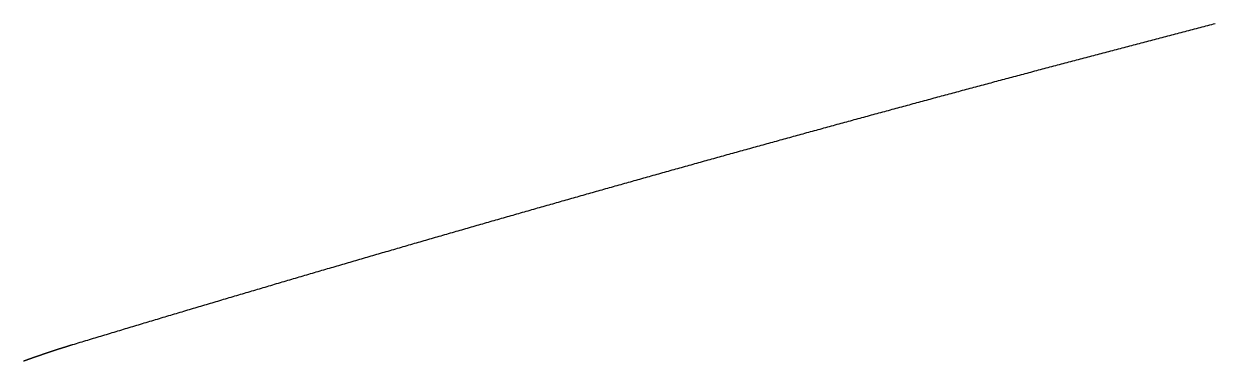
# Model space of a CAD drawing. Extents: x 6805096 to 46905100, y -25788412 to -58651.
# Drawn here: x 10129012 to 12388755, y -2506250 to -1866261 of the extents above; entities that cross this region are included whole.
import ezdxf

# ---------------------------------------------------------------- set-up
doc = ezdxf.new("R2010")
doc.units = 0

msp = doc.modelspace()

# ---------------------------------------------------------------- linework, layer by layer
at = {"layer": 'Layer 1'}
for p, q in [((12358044.582996, -1874704.631537), (12354431.861063, -1875644.041912)), ((12361657.353131, -1873765.463697), (12358044.582996, -1874704.631537)), ((12365270.171455, -1872826.538394), (12361657.353131, -1873765.463697)), ((12368883.037955, -1871887.855627), (12365270.171455, -1872826.538394)), ((12372495.952621, -1870949.415397), (12368883.037955, -1871887.855627)), ((12376108.915439, -1870011.217704), (12372495.952621, -1870949.415397)), ((12379721.926398, -1869073.262548), (12376108.915439, -1870011.217704)), ((12383334.985485, -1868135.54993), (12379721.926398, -1869073.262548)), ((12386948.092689, -1867198.07985), (12383334.985485, -1868135.54993)), ((12390561.247997, -1866260.852307), (12386948.092689, -1867198.07985)), ((12271352.587957, -1897317.419795), (12267741.026484, -1898262.650945)), ((12274964.197922, -1896372.431173), (12271352.587957, -1897317.419795)), ((12278575.856367, -1895427.68508), (12274964.197922, -1896372.431173)), ((12282187.563279, -1894483.181518), (12278575.856367, -1895427.68508)), ((12285799.318647, -1893538.920485), (12282187.563279, -1894483.181518)), ((12289411.122458, -1892594.901982), (12285799.318647, -1893538.920485)), ((12293022.9747, -1891651.126009), (12289411.122458, -1892594.901982)), ((12296634.875362, -1890707.592568), (12293022.9747, -1891651.126009)), ((12300246.82443, -1889764.301657), (12296634.875362, -1890707.592568)), ((12303858.821893, -1888821.253277), (12300246.82443, -1889764.301657)), ((12307470.867739, -1887878.44743), (12303858.821893, -1888821.253277)), ((12311082.961956, -1886935.884114), (12307470.867739, -1887878.44743)), ((12314695.104532, -1885993.56333), (12311082.961956, -1886935.884114)), ((12318307.295453, -1885051.485078), (12314695.104532, -1885993.56333)), ((12321919.53471, -1884109.64936), (12318307.295453, -1885051.485078)), ((12325531.822288, -1883168.056174), (12321919.53471, -1884109.64936)), ((12329144.158176, -1882226.705522), (12325531.822288, -1883168.056174)), ((12332756.542363, -1881285.597403), (12329144.158176, -1882226.705522)), ((12336368.974836, -1880344.731818), (12332756.542363, -1881285.597403)), ((12339981.455582, -1879404.108768), (12336368.974836, -1880344.731818)), ((12343593.98459, -1878463.728251), (12339981.455582, -1879404.108768)), ((12347206.561847, -1877523.59027), (12343593.98459, -1878463.728251)), ((12350819.187342, -1876583.694824), (12347206.561847, -1877523.59027)), ((12354431.861063, -1875644.041912), (12350819.187342, -1876583.694824)), ((12184688.524184, -1920069.904749), (12181078.130147, -1921020.956509)), ((12188298.967004, -1919119.095511), (12184688.524184, -1920069.904749)), ((12191909.458595, -1918168.528795), (12188298.967004, -1919119.095511)), ((12195519.998943, -1917218.204602), (12191909.458595, -1918168.528795)), ((12199130.588037, -1916268.122932), (12195519.998943, -1917218.204602)), ((12202741.225866, -1915318.283786), (12199130.588037, -1916268.122932)), ((12206351.912416, -1914368.687163), (12202741.225866, -1915318.283786)), ((12209962.647676, -1913419.333063), (12206351.912416, -1914368.687163)), ((12213573.431634, -1912470.221488), (12209962.647676, -1913419.333063)), ((12217184.264277, -1911521.352437), (12213573.431634, -1912470.221488)), ((12220795.145594, -1910572.725911), (12217184.264277, -1911521.352437)), ((12224406.075572, -1909624.341909), (12220795.145594, -1910572.725911)), ((12228017.0542, -1908676.200433), (12224406.075572, -1909624.341909)), ((12231628.081464, -1907728.301483), (12228017.0542, -1908676.200433)), ((12235239.157353, -1906780.645058), (12231628.081464, -1907728.301483)), ((12238850.281856, -1905833.23116), (12235239.157353, -1906780.645058)), ((12242461.454959, -1904886.059787), (12238850.281856, -1905833.23116)), ((12246072.67665, -1903939.130942), (12242461.454959, -1904886.059787)), ((12249683.946918, -1902992.444623), (12246072.67665, -1903939.130942)), ((12253295.265751, -1902046.000832), (12249683.946918, -1902992.444623)), ((12256906.633136, -1901099.799568), (12253295.265751, -1902046.000832)), ((12260518.049061, -1900153.840832), (12256906.633136, -1901099.799568)), ((12264129.513515, -1899208.124625), (12260518.049061, -1900153.840832)), ((12267741.026484, -1898262.650945), (12264129.513515, -1899208.124625)), ((12098052.559087, -1942962.082418), (12094443.339461, -1943918.954621)), ((12101661.827787, -1942005.45273), (12098052.559087, -1942962.082418)), ((12105271.145547, -1941049.065557), (12101661.827787, -1942005.45273)), ((12108880.512356, -1940092.9209), (12105271.145547, -1941049.065557)), ((12112489.928202, -1939137.018759), (12108880.512356, -1940092.9209)), ((12116099.393072, -1938181.359134), (12112489.928202, -1939137.018759)), ((12119708.906956, -1937225.942026), (12116099.393072, -1938181.359134)), ((12123318.469839, -1936270.767435), (12119708.906956, -1937225.942026)), ((12126928.081711, -1935315.835361), (12123318.469839, -1936270.767435)), ((12130537.742559, -1934361.145805), (12126928.081711, -1935315.835361)), ((12134147.452371, -1933406.698766), (12130537.742559, -1934361.145805)), ((12137757.211135, -1932452.494245), (12134147.452371, -1933406.698766)), ((12141367.018838, -1931498.532243), (12137757.211135, -1932452.494245)), ((12144976.87547, -1930544.812759), (12141367.018838, -1931498.532243)), ((12148586.781017, -1929591.335794), (12144976.87547, -1930544.812759)), ((12152196.735468, -1928638.101348), (12148586.781017, -1929591.335794)), ((12155806.73881, -1927685.109422), (12152196.735468, -1928638.101348)), ((12159416.791031, -1926732.360016), (12155806.73881, -1927685.109422)), ((12163026.89212, -1925779.853129), (12159416.791031, -1926732.360016)), ((12166637.042064, -1924827.588763), (12163026.89212, -1925779.853129)), ((12170247.24085, -1923875.566918), (12166637.042064, -1924827.588763)), ((12173857.488468, -1922923.787594), (12170247.24085, -1923875.566918)), ((12177467.784904, -1921972.25079), (12173857.488468, -1922923.787594)), ((12181078.130147, -1921020.956509), (12177467.784904, -1921972.25079)), ((12015052.947679, -1965031.498849), (12011444.860075, -1965993.948822)), ((12018661.084634, -1964069.291385), (12015052.947679, -1965031.498849)), ((12022269.270928, -1963107.32643), (12018661.084634, -1964069.291385)), ((12025877.50655, -1962145.603984), (12022269.270928, -1963107.32643)), ((12029485.791487, -1961184.124047), (12025877.50655, -1962145.603984)), ((12033094.125728, -1960222.88662), (12029485.791487, -1961184.124047)), ((12036702.509259, -1959261.891703), (12033094.125728, -1960222.88662)), ((12040310.942069, -1958301.139296), (12036702.509259, -1959261.891703)), ((12043919.424146, -1957340.6294), (12040310.942069, -1958301.139296)), ((12047527.955478, -1956380.362014), (12043919.424146, -1957340.6294)), ((12051136.536053, -1955420.33714), (12047527.955478, -1956380.362014)), ((12054745.165858, -1954460.554777), (12051136.536053, -1955420.33714)), ((12058353.844881, -1953501.014926), (12054745.165858, -1954460.554777)), ((12061962.57311, -1952541.717587), (12058353.844881, -1953501.014926)), ((12065571.350534, -1951582.66276), (12061962.57311, -1952541.717587)), ((12069180.17714, -1950623.850445), (12065571.350534, -1951582.66276)), ((12072789.052916, -1949665.280644), (12069180.17714, -1950623.850445)), ((12076397.977849, -1948706.953356), (12072789.052916, -1949665.280644)), ((12080006.951929, -1947748.868581), (12076397.977849, -1948706.953356)), ((12083615.975142, -1946791.02632), (12080006.951929, -1947748.868581)), ((12087225.047476, -1945833.426573), (12083615.975142, -1946791.02632)), ((12090834.16892, -1944876.06934), (12087225.047476, -1945833.426573)), ((12094443.339461, -1943918.954621), (12090834.16892, -1944876.06934)), ((11928472.49409, -1988197.229887), (11924865.594558, -1989165.499979)), ((11932079.443264, -1987229.202298), (11928472.49409, -1988197.229887)), ((11935686.442069, -1986261.41721), (11932079.443264, -1987229.202298)), ((11939293.490491, -1985293.874625), (11935686.442069, -1986261.41721)), ((11942900.58852, -1984326.574542), (11939293.490491, -1985293.874625)), ((11946507.736142, -1983359.516962), (11942900.58852, -1984326.574542)), ((11950114.933346, -1982392.701884), (11946507.736142, -1983359.516962)), ((11953722.180119, -1981426.129311), (11950114.933346, -1982392.701884)), ((11957329.47645, -1980459.799241), (11953722.180119, -1981426.129311)), ((11960936.822327, -1979493.711674), (11957329.47645, -1980459.799241)), ((11964544.217736, -1978527.866612), (11960936.822327, -1979493.711674)), ((11968151.662667, -1977562.264055), (11964544.217736, -1978527.866612)), ((11971759.157106, -1976596.904002), (11968151.662667, -1977562.264055)), ((11975366.701043, -1975631.786455), (11971759.157106, -1976596.904002)), ((11978974.294464, -1974666.911412), (11975366.701043, -1975631.786455)), ((11982581.937359, -1973702.278876), (11978974.294464, -1974666.911412)), ((11986189.629713, -1972737.888845), (11982581.937359, -1973702.278876)), ((11989797.371516, -1971773.741321), (11986189.629713, -1972737.888845)), ((11993405.162756, -1970809.836303), (11989797.371516, -1971773.741321)), ((11997013.00342, -1969846.173792), (11993405.162756, -1970809.836303)), ((12000620.893496, -1968882.753788), (11997013.00342, -1969846.173792)), ((12004228.832972, -1967919.576292), (12000620.893496, -1968882.753788)), ((12007836.821836, -1966956.641303), (12004228.832972, -1967919.576292)), ((12011444.860075, -1965993.948822), (12007836.821836, -1966956.641303)), ((11845526.388849, -2010528.794314), (11841920.63443, -2011502.641864)), ((11849132.193188, -2009555.18926), (11845526.388849, -2010528.794314)), ((11852738.047435, -2008581.826701), (11849132.193188, -2009555.18926)), ((11856343.95158, -2007608.706638), (11852738.047435, -2008581.826701)), ((11859949.905608, -2006635.829071), (11856343.95158, -2007608.706638)), ((11863555.909509, -2005663.193999), (11859949.905608, -2006635.829071)), ((11867161.96327, -2004690.801424), (11863555.909509, -2005663.193999)), ((11870768.06688, -2003718.651346), (11867161.96327, -2004690.801424)), ((11874374.220325, -2002746.743765), (11870768.06688, -2003718.651346)), ((11877980.423594, -2001775.078682), (11874374.220325, -2002746.743765)), ((11881586.676675, -2000803.656095), (11877980.423594, -2001775.078682)), ((11885192.979556, -1999832.476007), (11881586.676675, -2000803.656095)), ((11888799.332224, -1998861.538417), (11885192.979556, -1999832.476007)), ((11892405.734668, -1997890.843325), (11888799.332224, -1998861.538417)), ((11896012.186875, -1996920.390732), (11892405.734668, -1997890.843325)), ((11899618.688833, -1995950.180639), (11896012.186875, -1996920.390732)), ((11903225.240531, -1994980.213044), (11899618.688833, -1995950.180639)), ((11906831.841955, -1994010.487949), (11903225.240531, -1994980.213044)), ((11910438.493094, -1993041.005354), (11906831.841955, -1994010.487949)), ((11914045.193936, -1992071.765259), (11910438.493094, -1993041.005354)), ((11917651.944469, -1991102.767665), (11914045.193936, -1992071.765259)), ((11921258.74468, -1990134.012571), (11917651.944469, -1991102.767665)), ((11924865.594558, -1989165.499979), (11921258.74468, -1990134.012571)), ((11762606.691694, -2032988.638599), (11759002.088796, -2033968.063453)), ((11766211.344791, -2032009.456232), (11762606.691694, -2032988.638599)), ((11769816.048076, -2031030.516354), (11766211.344791, -2032009.456232)), ((11773420.801536, -2030051.818966), (11769816.048076, -2031030.516354)), ((11777025.605159, -2029073.364066), (11773420.801536, -2030051.818966)), ((11780630.458932, -2028095.151656), (11777025.605159, -2029073.364066)), ((11784235.362845, -2027117.181736), (11780630.458932, -2028095.151656)), ((11787840.316884, -2026139.454306), (11784235.362845, -2027117.181736)), ((11791445.321037, -2025161.969366), (11787840.316884, -2026139.454306)), ((11795050.375293, -2024184.726917), (11791445.321037, -2025161.969366)), ((11798655.479639, -2023207.726959), (11795050.375293, -2024184.726917)), ((11802260.634064, -2022230.969492), (11798655.479639, -2023207.726959)), ((11805865.838554, -2021254.454517), (11802260.634064, -2022230.969492)), ((11809471.093099, -2020278.182034), (11805865.838554, -2021254.454517)), ((11813076.397685, -2019302.152043), (11809471.093099, -2020278.182034)), ((11816681.752301, -2018326.364544), (11813076.397685, -2019302.152043)), ((11820287.156935, -2017350.819538), (11816681.752301, -2018326.364544)), ((11823892.611574, -2016375.517024), (11820287.156935, -2017350.819538)), ((11827498.116207, -2015400.457005), (11823892.611574, -2016375.517024)), ((11831103.670821, -2014425.639478), (11827498.116207, -2015400.457005)), ((11834709.275405, -2013451.064446), (11831103.670821, -2014425.639478)), ((11838314.929945, -2012476.731907), (11834709.275405, -2013451.064446)), ((11841920.63443, -2011502.641864), (11838314.929945, -2012476.731907)), ((11679713.549969, -2055576.759236), (11676110.104997, -2056561.761244)), ((11683317.045419, -2054591.99971), (11679713.549969, -2055576.759236)), ((11686920.591334, -2053607.482666), (11683317.045419, -2054591.99971)), ((11690524.187704, -2052623.208104), (11686920.591334, -2053607.482666)), ((11694127.834514, -2051639.176025), (11690524.187704, -2052623.208104)), ((11697731.531754, -2050655.386428), (11694127.834514, -2051639.176025)), ((11701335.279411, -2049671.839315), (11697731.531754, -2050655.386428)), ((11704939.077474, -2048688.534685), (11701335.279411, -2049671.839315)), ((11708542.925929, -2047705.472539), (11704939.077474, -2048688.534685)), ((11712146.824766, -2046722.652877), (11708542.925929, -2047705.472539)), ((11715750.773971, -2045740.0757), (11712146.824766, -2046722.652877)), ((11719354.773533, -2044757.741007), (11715750.773971, -2045740.0757)), ((11722958.82344, -2043775.648799), (11719354.773533, -2044757.741007)), ((11726562.923679, -2042793.799076), (11722958.82344, -2043775.648799)), ((11730167.074238, -2041812.191839), (11726562.923679, -2042793.799076)), ((11733771.275106, -2040830.827087), (11730167.074238, -2041812.191839)), ((11737375.52627, -2039849.704822), (11733771.275106, -2040830.827087)), ((11740979.827718, -2038868.825043), (11737375.52627, -2039849.704822)), ((11744584.179438, -2037888.187751), (11740979.827718, -2038868.825043)), ((11748188.581418, -2036907.792945), (11744584.179438, -2037888.187751)), ((11751793.033646, -2035927.640627), (11748188.581418, -2036907.792945)), ((11755397.536109, -2034947.730796), (11751793.033646, -2035927.640627)), ((11759002.088796, -2033968.063453), (11755397.536109, -2034947.730796)), ((11596847.111018, -2078293.152724), (11593244.830378, -2079283.731732)), ((11600449.442414, -2077302.81619), (11596847.111018, -2078293.152724)), ((11604051.824554, -2076312.722131), (11600449.442414, -2077302.81619)), ((11607654.257426, -2075322.870548), (11604051.824554, -2076312.722131)), ((11611256.741018, -2074333.261442), (11607654.257426, -2075322.870548)), ((11614859.275318, -2073343.894811), (11611256.741018, -2074333.261442)), ((11618461.860314, -2072354.770657), (11614859.275318, -2073343.894811)), ((11622064.495994, -2071365.88898), (11618461.860314, -2072354.770657)), ((11625667.182345, -2070377.249781), (11622064.495994, -2071365.88898)), ((11629269.919355, -2069388.853058), (11625667.182345, -2070377.249781)), ((11632872.707013, -2068400.698813), (11629269.919355, -2069388.853058)), ((11636475.545307, -2067412.787047), (11632872.707013, -2068400.698813)), ((11640078.434223, -2066425.117758), (11636475.545307, -2067412.787047)), ((11643681.373751, -2065437.690949), (11640078.434223, -2066425.117758)), ((11647284.363877, -2064450.506618), (11643681.373751, -2065437.690949)), ((11650887.404591, -2063463.564766), (11647284.363877, -2064450.506618)), ((11654490.495879, -2062476.865394), (11650887.404591, -2063463.564766)), ((11658093.637729, -2061490.408501), (11654490.495879, -2062476.865394)), ((11661696.83013, -2060504.194088), (11658093.637729, -2061490.408501)), ((11665300.07307, -2059518.222156), (11661696.83013, -2060504.194088)), ((11668903.366536, -2058532.492705), (11665300.07307, -2059518.222156)), ((11672506.710515, -2057547.005734), (11668903.366536, -2058532.492705)), ((11676110.104997, -2056561.761244), (11672506.710515, -2057547.005734)), ((11514007.522183, -2101137.815556), (11510406.412282, -2102133.971414)), ((11517608.683118, -2100141.902167), (11514007.522183, -2101137.815556)), ((11521209.895076, -2099146.231247), (11517608.683118, -2100141.902167)), ((11524811.158045, -2098150.802796), (11521209.895076, -2099146.231247)), ((11528412.472013, -2097155.616814), (11524811.158045, -2098150.802796)), ((11532013.836967, -2096160.673302), (11528412.472013, -2097155.616814)), ((11535615.252895, -2095165.97226), (11532013.836967, -2096160.673302)), ((11539216.719786, -2094171.513688), (11535615.252895, -2095165.97226)), ((11542818.237627, -2093177.297586), (11539216.719786, -2094171.513688)), ((11546419.806405, -2092183.323956), (11542818.237627, -2093177.297586)), ((11550021.42611, -2091189.592796), (11546419.806405, -2092183.323956)), ((11553623.096729, -2090196.104108), (11550021.42611, -2091189.592796)), ((11557224.818249, -2089202.857891), (11553623.096729, -2090196.104108)), ((11560826.590658, -2088209.854147), (11557224.818249, -2089202.857891)), ((11564428.413946, -2087217.092875), (11560826.590658, -2088209.854147)), ((11568030.288098, -2086224.574075), (11564428.413946, -2087217.092875)), ((11571632.213104, -2085232.297748), (11568030.288098, -2086224.574075)), ((11575234.188951, -2084240.263894), (11571632.213104, -2085232.297748)), ((11578836.215627, -2083248.472514), (11575234.188951, -2084240.263894)), ((11582438.293119, -2082256.923607), (11578836.215627, -2083248.472514)), ((11586040.421417, -2081265.617175), (11582438.293119, -2082256.923607)), ((11589642.600507, -2080274.553216), (11586040.421417, -2081265.617175)), ((11593244.830378, -2079283.731732), (11589642.600507, -2080274.553216)), ((11431194.930807, -2124110.74423), (11427594.998051, -2125112.476784)), ((11434794.914876, -2123109.254139), (11431194.930807, -2124110.74423)), ((11438394.950246, -2122108.006509), (11434794.914876, -2123109.254139)), ((11441995.036906, -2121107.001342), (11438394.950246, -2122108.006509)), ((11445595.174843, -2120106.238637), (11441995.036906, -2121107.001342)), ((11449195.364044, -2119105.718395), (11445595.174843, -2120106.238637)), ((11452795.604499, -2118105.440617), (11449195.364044, -2119105.718395)), ((11456395.896194, -2117105.405303), (11452795.604499, -2118105.440617)), ((11459996.239118, -2116105.612452), (11456395.896194, -2117105.405303)), ((11463596.633259, -2115106.062066), (11459996.239118, -2116105.612452)), ((11467197.078604, -2114106.754144), (11463596.633259, -2115106.062066)), ((11470797.575141, -2113107.688686), (11467197.078604, -2114106.754144)), ((11474398.122859, -2112108.865694), (11470797.575141, -2113107.688686)), ((11477998.721745, -2111110.285167), (11474398.122859, -2112108.865694)), ((11481599.371786, -2110111.947106), (11477998.721745, -2111110.285167)), ((11485200.072972, -2109113.851511), (11481599.371786, -2110111.947106)), ((11488800.825289, -2108115.998382), (11485200.072972, -2109113.851511)), ((11492401.628726, -2107118.387719), (11488800.825289, -2108115.998382)), ((11496002.48327, -2106121.019523), (11492401.628726, -2107118.387719)), ((11499603.38891, -2105123.893795), (11496002.48327, -2106121.019523)), ((11503204.345634, -2104127.010533), (11499603.38891, -2105123.893795)), ((11506805.353428, -2103130.36974), (11503204.345634, -2104127.010533)), ((11510406.412282, -2102133.971414), (11506805.353428, -2103130.36974)), ((11352008.28503, -2146204.8686), (11348409.484234, -2147211.935242)), ((11355607.137406, -2145198.044413), (11352008.28503, -2146204.8686)), ((11359206.041351, -2144191.462682), (11355607.137406, -2145198.044413)), ((11362804.99685, -2143185.123407), (11359206.041351, -2144191.462682)), ((11366404.003893, -2142179.026589), (11362804.99685, -2143185.123407)), ((11370003.062468, -2141173.172227), (11366404.003893, -2142179.026589)), ((11373602.172562, -2140167.560322), (11370003.062468, -2141173.172227)), ((11377201.334163, -2139162.190874), (11373602.172562, -2140167.560322)), ((11380800.547259, -2138157.063884), (11377201.334163, -2139162.190874)), ((11384399.811838, -2137152.179352), (11380800.547259, -2138157.063884)), ((11387999.127888, -2136147.537278), (11384399.811838, -2137152.179352)), ((11391598.495397, -2135143.137663), (11387999.127888, -2136147.537278)), ((11395197.914352, -2134138.980506), (11391598.495397, -2135143.137663)), ((11398797.384742, -2133135.065808), (11395197.914352, -2134138.980506)), ((11402396.906555, -2132131.39357), (11398797.384742, -2133135.065808)), ((11405996.479777, -2131127.963791), (11402396.906555, -2132131.39357)), ((11409596.104398, -2130124.776472), (11405996.479777, -2131127.963791)), ((11413195.780405, -2129121.831613), (11409596.104398, -2130124.776472)), ((11416795.507786, -2128119.129214), (11413195.780405, -2129121.831613)), ((11420395.286528, -2127116.669276), (11416795.507786, -2128119.129214)), ((11423995.116621, -2126114.4518), (11420395.286528, -2127116.669276)), ((11427594.998051, -2125112.476784), (11423995.116621, -2126114.4518)), ((11272846.6039, -2168416.341456), (11269248.940924, -2169428.742047)), ((11276444.318722, -2167404.183313), (11272846.6039, -2168416.341456)), ((11280042.085378, -2166392.26762), (11276444.318722, -2167404.183313)), ((11283639.903857, -2165380.594377), (11280042.085378, -2166392.26762)), ((11287237.774145, -2164369.163584), (11283639.903857, -2165380.594377)), ((11290835.696232, -2163357.975241), (11287237.774145, -2164369.163584)), ((11294433.670103, -2162347.029349), (11290835.696232, -2163357.975241)), ((11298031.695749, -2161336.325908), (11294433.670103, -2162347.029349)), ((11301629.773156, -2160325.864918), (11298031.695749, -2161336.325908)), ((11305227.902312, -2159315.64638), (11301629.773156, -2160325.864918)), ((11308826.083206, -2158305.670293), (11305227.902312, -2159315.64638)), ((11312424.315825, -2157295.936659), (11308826.083206, -2158305.670293)), ((11316022.600157, -2156286.445477), (11312424.315825, -2157295.936659)), ((11319620.93619, -2155277.196747), (11316022.600157, -2156286.445477)), ((11323219.323911, -2154268.190471), (11319620.93619, -2155277.196747)), ((11326817.76331, -2153259.426648), (11323219.323911, -2154268.190471)), ((11330416.254373, -2152250.905278), (11326817.76331, -2153259.426648)), ((11334014.797089, -2151242.626362), (11330416.254373, -2152250.905278)), ((11337613.391445, -2150234.5899), (11334014.797089, -2151242.626362)), ((11341212.037429, -2149226.795893), (11337613.391445, -2150234.5899)), ((11344810.735029, -2148219.24434), (11341212.037429, -2149226.795893)), ((11348409.484234, -2147211.935242), (11344810.735029, -2148219.24434)), ((11190113.49707, -2191762.894133), (11186517.0299, -2192780.870977)), ((11193710.016364, -2190745.159731), (11190113.49707, -2191762.894133)), ((11197306.587771, -2189727.667773), (11193710.016364, -2190745.159731)), ((11200903.211278, -2188710.418257), (11197306.587771, -2189727.667773)), ((11204499.886874, -2187693.411185), (11200903.211278, -2188710.418257)), ((11208096.614547, -2186676.646557), (11204499.886874, -2187693.411185)), ((11211693.394283, -2185660.124373), (11208096.614547, -2186676.646557)), ((11215290.226072, -2184643.844633), (11211693.394283, -2185660.124373)), ((11218887.1099, -2183627.807337), (11215290.226072, -2184643.844633)), ((11222484.045757, -2182612.012487), (11218887.1099, -2183627.807337)), ((11226081.03363, -2181596.460082), (11222484.045757, -2182612.012487)), ((11229678.073506, -2180581.150122), (11226081.03363, -2181596.460082)), ((11233275.165373, -2179566.082608), (11229678.073506, -2180581.150122)), ((11236872.309221, -2178551.25754), (11233275.165373, -2179566.082608)), ((11240469.505035, -2177536.674918), (11236872.309221, -2178551.25754)), ((11244066.752805, -2176522.334743), (11240469.505035, -2177536.674918)), ((11247664.052518, -2175508.237015), (11244066.752805, -2176522.334743)), ((11251261.404162, -2174494.381734), (11247664.052518, -2175508.237015)), ((11254858.807725, -2173480.768901), (11251261.404162, -2174494.381734)), ((11258456.263195, -2172467.398515), (11254858.807725, -2173480.768901)), ((11262053.770559, -2171454.270577), (11258456.263195, -2172467.398515)), ((11265651.329806, -2170441.385088), (11262053.770559, -2171454.270577)), ((11269248.940924, -2169428.742047), (11265651.329806, -2170441.385088)), ((11111003.281619, -2214214.388432), (11107407.964259, -2215237.69894)), ((11114598.65137, -2213191.32036), (11111003.281619, -2214214.388432)), ((11118194.073501, -2212168.494725), (11114598.65137, -2213191.32036)), ((11121789.547998, -2211145.911526), (11118194.073501, -2212168.494725)), ((11125385.07485, -2210123.570765), (11121789.547998, -2211145.911526)), ((11128980.654045, -2209101.47244), (11125385.07485, -2210123.570765)), ((11132576.285571, -2208079.616554), (11128980.654045, -2209101.47244)), ((11136171.969415, -2207058.003106), (11132576.285571, -2208079.616554)), ((11139767.705565, -2206036.632095), (11136171.969415, -2207058.003106)), ((11143363.49401, -2205015.503524), (11139767.705565, -2206036.632095)), ((11146959.334738, -2203994.617391), (11143363.49401, -2205015.503524)), ((11150555.227735, -2202973.973697), (11146959.334738, -2203994.617391)), ((11154151.17299, -2201953.572443), (11150555.227735, -2202973.973697)), ((11157747.170491, -2200933.413629), (11154151.17299, -2201953.572443)), ((11161343.220226, -2199913.497254), (11157747.170491, -2200933.413629)), ((11164939.322183, -2198893.82332), (11161343.220226, -2199913.497254)), ((11168535.476349, -2197874.391826), (11164939.322183, -2198893.82332)), ((11172131.682713, -2196855.202774), (11168535.476349, -2197874.391826)), ((11175727.941262, -2195836.256162), (11172131.682713, -2196855.202774)), ((11179324.251984, -2194817.551992), (11175727.941262, -2195836.256162)), ((11182920.614868, -2193799.090263), (11179324.251984, -2194817.551992)), ((11186517.0299, -2192780.870977), (11182920.614868, -2193799.090263)), ((11031918.42352, -2236783.221879), (11028324.261831, -2237811.865912)), ((11035512.637867, -2235754.820276), (11031918.42352, -2236783.221879)), ((11039106.904859, -2234726.661103), (11035512.637867, -2235754.820276)), ((11042701.224485, -2233698.744361), (11039106.904859, -2234726.661103)), ((11046295.596732, -2232671.070049), (11042701.224485, -2233698.744361)), ((11049890.021589, -2231643.638168), (11046295.596732, -2232671.070049)), ((11053484.499042, -2230616.448719), (11049890.021589, -2231643.638168)), ((11057079.02908, -2229589.501702), (11053484.499042, -2230616.448719)), ((11060673.611692, -2228562.797116), (11057079.02908, -2229589.501702)), ((11064268.246864, -2227536.334963), (11060673.611692, -2228562.797116)), ((11067862.934584, -2226510.115242), (11064268.246864, -2227536.334963)), ((11071457.674842, -2225484.137954), (11067862.934584, -2226510.115242)), ((11075052.467623, -2224458.403099), (11071457.674842, -2225484.137954)), ((11078647.312917, -2223432.910677), (11075052.467623, -2224458.403099)), ((11082242.210711, -2222407.660689), (11078647.312917, -2223432.910677)), ((11085837.160994, -2221382.653135), (11082242.210711, -2222407.660689)), ((11089432.163752, -2220357.888016), (11085837.160994, -2221382.653135)), ((11093027.218974, -2219333.36533), (11089432.163752, -2220357.888016)), ((11096622.326648, -2218309.08508), (11093027.218974, -2219333.36533)), ((11100217.486762, -2217285.047265), (11096622.326648, -2218309.08508)), ((11103812.699303, -2216261.251885), (11100217.486762, -2217285.047265)), ((11107407.964259, -2215237.69894), (11103812.699303, -2216261.251885)), ((10952859.051721, -2259469.391407), (10949266.051564, -2260503.368825)), ((10956452.104802, -2258435.656412), (10952859.051721, -2259469.391407)), ((10960045.210795, -2257402.163841), (10956452.104802, -2258435.656412)), ((10963638.369688, -2256368.913694), (10960045.210795, -2257402.163841)), ((10967231.581469, -2255335.905972), (10963638.369688, -2256368.913694)), ((10970824.846126, -2254303.140674), (10967231.581469, -2255335.905972)), ((10974418.163645, -2253270.617802), (10970824.846126, -2254303.140674)), ((10978011.534017, -2252238.337354), (10974418.163645, -2253270.617802)), ((10981604.957227, -2251206.299333), (10978011.534017, -2252238.337354)), ((10985198.433265, -2250174.503737), (10981604.957227, -2251206.299333)), ((10988791.962118, -2249142.950567), (10985198.433265, -2250174.503737)), ((10992385.543774, -2248111.639824), (10988791.962118, -2249142.950567)), ((10995979.178221, -2247080.571508), (10992385.543774, -2248111.639824)), ((10999572.865446, -2246049.745619), (10995979.178221, -2247080.571508)), ((11003166.605438, -2245019.162157), (10999572.865446, -2246049.745619)), ((11006760.398185, -2243988.821122), (11003166.605438, -2245019.162157)), ((11010354.243674, -2242958.722516), (11006760.398185, -2243988.821122)), ((11013948.141893, -2241928.866337), (11010354.243674, -2242958.722516)), ((11017542.092831, -2240899.252588), (11013948.141893, -2241928.866337)), ((11021136.096474, -2239869.881267), (11017542.092831, -2240899.252588)), ((11024730.152812, -2238840.752375), (11021136.096474, -2239869.881267)), ((11028324.261831, -2237811.865912), (11024730.152812, -2238840.752375)), ((10873825.295169, -2282272.893949), (10870233.462405, -2283312.204613)), ((10877417.181123, -2281233.825702), (10873825.295169, -2282272.893949)), ((10881009.120256, -2280194.999872), (10877417.181123, -2281233.825702)), ((10884601.112555, -2279156.41646), (10881009.120256, -2280194.999872)), ((10888193.158008, -2278118.075467), (10884601.112555, -2279156.41646)), ((10891785.256604, -2277079.976891), (10888193.158008, -2278118.075467)), ((10895377.408329, -2276042.120735), (10891785.256604, -2277079.976891)), ((10898969.613172, -2275004.506997), (10895377.408329, -2276042.120735)), ((10902561.87112, -2273967.135679), (10898969.613172, -2275004.506997)), ((10906154.182163, -2272930.00678), (10902561.87112, -2273967.135679)), ((10909746.546286, -2271893.120301), (10906154.182163, -2272930.00678)), ((10913338.96348, -2270856.476242), (10909746.546286, -2271893.120301)), ((10916931.43373, -2269820.074604), (10913338.96348, -2270856.476242)), ((10920523.957026, -2268783.915386), (10916931.43373, -2269820.074604)), ((10924116.533354, -2267747.99859), (10920523.957026, -2268783.915386)), ((10927709.162704, -2266712.324214), (10924116.533354, -2267747.99859)), ((10931301.845063, -2265676.892261), (10927709.162704, -2266712.324214)), ((10934894.580418, -2264641.702729), (10931301.845063, -2265676.892261)), ((10938487.368758, -2263606.755619), (10934894.580418, -2264641.702729)), ((10942080.21007, -2262572.050931), (10938487.368758, -2263606.755619)), ((10945673.104343, -2261537.588667), (10942080.21007, -2262572.050931)), ((10949266.051564, -2260503.368825), (10945673.104343, -2261537.588667)), ((10798407.995779, -2304149.325079), (10794817.282812, -2305193.726439)), ((10801998.76219, -2303105.16613), (10798407.995779, -2304149.325079)), ((10805589.582034, -2302061.249593), (10801998.76219, -2303105.16613)), ((10809180.455298, -2301017.575467), (10805589.582034, -2302061.249593)), ((10812771.381971, -2299974.143753), (10809180.455298, -2301017.575467)), ((10816362.36204, -2298930.954452), (10812771.381971, -2299974.143753)), ((10819953.395493, -2297888.007564), (10816362.36204, -2298930.954452)), ((10823544.482319, -2296845.303088), (10819953.395493, -2297888.007564)), ((10827135.622504, -2295802.841026), (10823544.482319, -2296845.303088)), ((10830726.816038, -2294760.621377), (10827135.622504, -2295802.841026)), ((10834318.062907, -2293718.644142), (10830726.816038, -2294760.621377)), ((10837909.3631, -2292676.909321), (10834318.062907, -2293718.644142)), ((10841500.716605, -2291635.416914), (10837909.3631, -2292676.909321)), ((10845092.123409, -2290594.166922), (10841500.716605, -2291635.416914)), ((10848683.5835, -2289553.159345), (10845092.123409, -2290594.166922)), ((10852275.096867, -2288512.394183), (10848683.5835, -2289553.159345)), ((10855866.663496, -2287471.871437), (10852275.096867, -2288512.394183)), ((10859458.283377, -2286431.591107), (10855866.663496, -2287471.871437)), ((10863049.956497, -2285391.553192), (10859458.283377, -2286431.591107)), ((10866641.682844, -2284351.757694), (10863049.956497, -2285391.553192)), ((10870233.462405, -2283312.204613), (10866641.682844, -2284351.757694)), ((10719424.677716, -2327182.151477), (10715835.143599, -2328231.88581)), ((10723014.265544, -2326132.659548), (10719424.677716, -2327182.151477)), ((10726603.907072, -2325083.410024), (10723014.265544, -2326132.659548)), ((10730193.602286, -2324034.402906), (10726603.907072, -2325083.410024)), ((10733783.351175, -2322985.638194), (10730193.602286, -2324034.402906)), ((10737373.153727, -2321937.115887), (10733783.351175, -2322985.638194)), ((10740963.009929, -2320888.835987), (10737373.153727, -2321937.115887)), ((10744552.91977, -2319840.798494), (10740963.009929, -2320888.835987)), ((10748142.883238, -2318793.003407), (10744552.91977, -2319840.798494)), ((10751732.90032, -2317745.450728), (10748142.883238, -2318793.003407)), ((10755322.971004, -2316698.140456), (10751732.90032, -2317745.450728)), ((10758913.095278, -2315651.072592), (10755322.971004, -2316698.140456)), ((10762503.27313, -2314604.247136), (10758913.095278, -2315651.072592)), ((10766093.504548, -2313557.664088), (10762503.27313, -2314604.247136)), ((10769683.78952, -2312511.323448), (10766093.504548, -2313557.664088)), ((10773274.128034, -2311465.225218), (10769683.78952, -2312511.323448)), ((10776864.520077, -2310419.369397), (10773274.128034, -2311465.225218)), ((10780454.965638, -2309373.755985), (10776864.520077, -2310419.369397)), ((10784045.464704, -2308328.384983), (10780454.965638, -2309373.755985)), ((10787636.017263, -2307283.256391), (10784045.464704, -2308328.384983)), ((10791226.623303, -2306238.37021), (10787636.017263, -2307283.256391)), ((10794817.282812, -2305193.726439), (10791226.623303, -2306238.37021)), ((10644055.759268, -2349277.47706), (10640467.355884, -2350332.301829)), ((10647644.216617, -2348222.894689), (10644055.759268, -2349277.47706)), ((10651232.72792, -2347168.554718), (10647644.216617, -2348222.894689)), ((10654821.293164, -2346114.457146), (10651232.72792, -2347168.554718)), ((10658409.912337, -2345060.601974), (10654821.293164, -2346114.457146)), ((10661998.585428, -2344006.989202), (10658409.912337, -2345060.601974)), ((10665587.312423, -2342953.61883), (10661998.585428, -2344006.989202)), ((10669176.093311, -2341900.490858), (10665587.312423, -2342953.61883)), ((10672764.92808, -2340847.605288), (10669176.093311, -2341900.490858)), ((10676353.816718, -2339794.962118), (10672764.92808, -2340847.605288)), ((10679942.759212, -2338742.56135), (10676353.816718, -2339794.962118)), ((10683531.755551, -2337690.402984), (10679942.759212, -2338742.56135)), ((10687120.805722, -2336638.487019), (10683531.755551, -2337690.402984)), ((10690709.909713, -2335586.813457), (10687120.805722, -2336638.487019)), ((10694299.067512, -2334535.382298), (10690709.909713, -2335586.813457)), ((10697888.279107, -2333484.193541), (10694299.067512, -2334535.382298)), ((10701477.544486, -2332433.247187), (10697888.279107, -2333484.193541)), ((10705066.863637, -2331382.543237), (10701477.544486, -2332433.247187)), ((10708656.236548, -2330332.081691), (10705066.863637, -2331382.543237)), ((10712245.663206, -2329281.862548), (10708656.236548, -2330332.081691)), ((10715835.143599, -2328231.88581), (10712245.663206, -2329281.862548)), ((10565123.372308, -2372539.615599), (10561536.15923, -2373599.773069)), ((10568710.639618, -2371479.700521), (10565123.372308, -2372539.615599)), ((10572297.961148, -2370420.027836), (10568710.639618, -2371479.700521)), ((10575885.336886, -2369360.597544), (10572297.961148, -2370420.027836)), ((10579472.76682, -2368301.409645), (10575885.336886, -2369360.597544)), ((10583060.250937, -2367242.46414), (10579472.76682, -2368301.409645)), ((10586647.789225, -2366183.761029), (10583060.250937, -2367242.46414)), ((10590235.381673, -2365125.300312), (10586647.789225, -2366183.761029)), ((10593823.028268, -2364067.08199), (10590235.381673, -2365125.300312)), ((10597410.728998, -2363009.106062), (10593823.028268, -2364067.08199)), ((10600998.48385, -2361951.37253), (10597410.728998, -2363009.106062)), ((10604586.292814, -2360893.881392), (10600998.48385, -2361951.37253)), ((10608174.155877, -2359836.632651), (10604586.292814, -2360893.881392)), ((10611762.073026, -2358779.626305), (10608174.155877, -2359836.632651)), ((10615350.044249, -2357722.862356), (10611762.073026, -2358779.626305)), ((10618938.069535, -2356666.340803), (10615350.044249, -2357722.862356)), ((10622526.148872, -2355610.061647), (10618938.069535, -2356666.340803)), ((10626114.282246, -2354554.024888), (10622526.148872, -2355610.061647)), ((10629702.469647, -2353498.230527), (10626114.282246, -2354554.024888)), ((10633290.711061, -2352442.678563), (10629702.469647, -2353498.230527)), ((10636879.006478, -2351387.368997), (10633290.711061, -2352442.678563)), ((10640467.355884, -2350332.301829), (10636879.006478, -2351387.368997)), ((10489803.305023, -2394853.824453), (10486217.233613, -2395919.072099)), ((10493389.430919, -2393788.819193), (10489803.305023, -2394853.824453)), ((10496975.61129, -2392724.05632), (10493389.430919, -2393788.819193)), ((10500561.846122, -2391659.535835), (10496975.61129, -2392724.05632)), ((10504148.135404, -2390595.257736), (10500561.846122, -2391659.535835)), ((10507734.479124, -2389531.222026), (10504148.135404, -2390595.257736)), ((10511320.87727, -2388467.428703), (10507734.479124, -2389531.222026)), ((10514907.32983, -2387403.877768), (10511320.87727, -2388467.428703)), ((10518493.83679, -2386340.569221), (10514907.32983, -2387403.877768)), ((10522080.398141, -2385277.503064), (10518493.83679, -2386340.569221)), ((10525667.013868, -2384214.679295), (10522080.398141, -2385277.503064)), ((10529253.683961, -2383152.097916), (10525667.013868, -2384214.679295)), ((10532840.408407, -2382089.758926), (10529253.683961, -2383152.097916)), ((10536427.187194, -2381027.662326), (10532840.408407, -2382089.758926)), ((10540014.020309, -2379965.808117), (10536427.187194, -2381027.662326)), ((10543600.907741, -2378904.196298), (10540014.020309, -2379965.808117)), ((10547187.849478, -2377842.826869), (10543600.907741, -2378904.196298)), ((10550774.845508, -2376781.699832), (10547187.849478, -2377842.826869)), ((10554361.895818, -2375720.815186), (10550774.845508, -2376781.699832)), ((10557949.000396, -2374660.172932), (10554361.895818, -2375720.815186)), ((10561536.15923, -2373599.773069), (10557949.000396, -2374660.172932)), ((10414507.26618, -2417274.925724), (10410922.341779, -2418345.263418)), ((10418092.245322, -2416204.83041), (10414507.26618, -2417274.925724)), ((10421677.279192, -2415134.977476), (10418092.245322, -2416204.83041)), ((10425262.367778, -2414065.366924), (10421677.279192, -2415134.977476)), ((10428847.511069, -2412995.998753), (10425262.367778, -2414065.366924)), ((10432432.709051, -2411926.872963), (10428847.511069, -2412995.998753)), ((10436017.961714, -2410857.989555), (10432432.709051, -2411926.872963)), ((10439603.269045, -2409789.348529), (10436017.961714, -2410857.989555)), ((10443188.631031, -2408720.949886), (10439603.269045, -2409789.348529)), ((10446774.047661, -2407652.793625), (10443188.631031, -2408720.949886)), ((10450359.518923, -2406584.879748), (10446774.047661, -2407652.793625)), ((10453945.044804, -2405517.208253), (10450359.518923, -2406584.879748)), ((10457530.625293, -2404449.779143), (10453945.044804, -2405517.208253)), ((10461116.260377, -2403382.592416), (10457530.625293, -2404449.779143)), ((10464701.950044, -2402315.648073), (10461116.260377, -2403382.592416)), ((10468287.694282, -2401248.946114), (10464701.950044, -2402315.648073)), ((10471873.493079, -2400182.486541), (10468287.694282, -2401248.946114)), ((10475459.346422, -2399116.269352), (10471873.493079, -2400182.486541)), ((10479045.254301, -2398050.294548), (10475459.346422, -2399116.269352)), ((10482631.216702, -2396984.562131), (10479045.254301, -2398050.294548)), ((10486217.233613, -2395919.072099), (10482631.216702, -2396984.562131)), ((10339235.367931, -2439802.916744), (10335651.595879, -2440878.34436)), ((10342819.194977, -2438727.731503), (10339235.367931, -2439802.916744)), ((10346403.077006, -2437652.788636), (10342819.194977, -2438727.731503)), ((10349987.014006, -2436578.088144), (10346403.077006, -2437652.788636)), ((10353571.005964, -2435503.630027), (10349987.014006, -2436578.088144)), ((10357155.052869, -2434429.414285), (10353571.005964, -2435503.630027)), ((10360739.154708, -2433355.44092), (10357155.052869, -2434429.414285)), ((10364323.31147, -2432281.70993), (10360739.154708, -2433355.44092)), ((10367907.523141, -2431208.221317), (10364323.31147, -2432281.70993)), ((10371491.789711, -2430134.97508), (10367907.523141, -2431208.221317)), ((10375076.111166, -2429061.97122), (10371491.789711, -2430134.97508)), ((10378660.487495, -2427989.209738), (10375076.111166, -2429061.97122)), ((10382244.918686, -2426916.690633), (10378660.487495, -2427989.209738)), ((10385829.404726, -2425844.413906), (10382244.918686, -2426916.690633)), ((10389413.945604, -2424772.379557), (10385829.404726, -2425844.413906)), ((10392998.541307, -2423700.587586), (10389413.945604, -2424772.379557)), ((10396583.191824, -2422629.037994), (10392998.541307, -2423700.587586)), ((10400167.897141, -2421557.730781), (10396583.191824, -2422629.037994)), ((10403752.657248, -2420486.665947), (10400167.897141, -2421557.730781)), ((10407337.472131, -2419415.843493), (10403752.657248, -2420486.665947)), ((10410922.341779, -2418345.263418), (10407337.472131, -2419415.843493)), ((10263987.722426, -2462437.794848), (10260405.108065, -2463518.312259)), ((10267570.392037, -2461357.519806), (10263987.722426, -2462437.794848)), ((10271153.116885, -2460277.487132), (10267570.392037, -2461357.519806)), ((10274735.896957, -2459197.696827), (10271153.116885, -2460277.487132)), ((10278318.732243, -2458118.148892), (10274735.896957, -2459197.696827)), ((10281901.622729, -2457038.843325), (10278318.732243, -2458118.148892)), ((10285484.568404, -2455959.780129), (10281901.622729, -2457038.843325)), ((10289067.569256, -2454880.959302), (10285484.568404, -2455959.780129)), ((10292650.625271, -2453802.380846), (10289067.569256, -2454880.959302)), ((10296233.73644, -2452724.044761), (10292650.625271, -2453802.380846)), ((10299816.902748, -2451645.951046), (10296233.73644, -2452724.044761)), ((10303400.124185, -2450568.099702), (10299816.902748, -2451645.951046)), ((10306983.400737, -2449490.49073), (10303400.124185, -2450568.099702)), ((10310566.732393, -2448413.12413), (10306983.400737, -2449490.49073)), ((10314150.119142, -2447335.999902), (10310566.732393, -2448413.12413)), ((10317733.560969, -2446259.118046), (10314150.119142, -2447335.999902)), ((10321317.057865, -2445182.478562), (10317733.560969, -2446259.118046)), ((10324900.609816, -2444106.081452), (10321317.057865, -2445182.478562)), ((10328484.21681, -2443029.926714), (10324900.609816, -2444106.081452)), ((10332067.878835, -2441954.014351), (10328484.21681, -2443029.926714)), ((10335651.595879, -2440878.34436), (10332067.878835, -2441954.014351)), ((10188750.071565, -2485525.298306), (10188132.490471, -2485725.726739)), ((10189367.752058, -2485325.09916), (10188750.071565, -2485525.298306)), ((10189985.531897, -2485125.129343), (10189367.752058, -2485325.09916)), ((10190603.411028, -2484925.3889), (10189985.531897, -2485125.129343)), ((10191221.389396, -2484725.877873), (10190603.411028, -2484925.3889)), ((10191839.466949, -2484526.596308), (10191221.389396, -2484725.877873)), ((10192457.643632, -2484327.544247), (10191839.466949, -2484526.596308)), ((10193075.919391, -2484128.721734), (10192457.643632, -2484327.544247)), ((10193694.294174, -2483930.128814), (10193075.919391, -2484128.721734)), ((10194312.767925, -2483731.765529), (10193694.294174, -2483930.128814)), ((10194931.340591, -2483533.631923), (10194312.767925, -2483731.765529)), ((10195550.012118, -2483335.728041), (10194931.340591, -2483533.631923)), ((10196168.782453, -2483138.053925), (10195550.012118, -2483335.728041)), ((10196787.651542, -2482940.60962), (10196168.782453, -2483138.053925)), ((10197406.61933, -2482743.39517), (10196787.651542, -2482940.60962)), ((10198025.685764, -2482546.410617), (10197406.61933, -2482743.39517)), ((10198644.85079, -2482349.656006), (10198025.685764, -2482546.410617)), ((10199264.114354, -2482153.13138), (10198644.85079, -2482349.656006)), ((10199883.476403, -2481956.836784), (10199264.114354, -2482153.13138)), ((10200502.936882, -2481760.772261), (10199883.476403, -2481956.836784)), ((10201122.495739, -2481564.937854), (10200502.936882, -2481760.772261)), ((10201742.152918, -2481369.333607), (10201122.495739, -2481564.937854)), ((10202361.908366, -2481173.959565), (10201742.152918, -2481369.333607)), ((10202981.76203, -2480978.81577), (10202361.908366, -2481173.959565)), ((10203601.713855, -2480783.902266), (10202981.76203, -2480978.81577)), ((10204221.763788, -2480589.219098), (10203601.713855, -2480783.902266)), ((10204841.911775, -2480394.766309), (10204221.763788, -2480589.219098)), ((10205462.157761, -2480200.543942), (10204841.911775, -2480394.766309)), ((10206082.501694, -2480006.552042), (10205462.157761, -2480200.543942)), ((10206702.94352, -2479812.790652), (10206082.501694, -2480006.552042)), ((10207323.483183, -2479619.259815), (10206702.94352, -2479812.790652)), ((10207944.120632, -2479425.959576), (10207323.483183, -2479619.259815)), ((10208564.855812, -2479232.889978), (10207944.120632, -2479425.959576)), ((10209185.688668, -2479040.051065), (10208564.855812, -2479232.889978)), ((10209806.619148, -2478847.442881), (10209185.688668, -2479040.051065)), ((10210427.647197, -2478655.065469), (10209806.619148, -2478847.442881)), ((10211048.772762, -2478462.918873), (10210427.647197, -2478655.065469)), ((10211669.995789, -2478271.003137), (10211048.772762, -2478462.918873)), ((10212291.316223, -2478079.318305), (10211669.995789, -2478271.003137)), ((10212912.734012, -2477887.86442), (10212291.316223, -2478079.318305)), ((10213534.249101, -2477696.641525), (10212912.734012, -2477887.86442)), ((10214155.861436, -2477505.649666), (10213534.249101, -2477696.641525)), ((10214777.570964, -2477314.888884), (10214155.861436, -2477505.649666)), ((10215399.377631, -2477124.359225), (10214777.570964, -2477314.888884)), ((10216021.281383, -2476934.060732), (10215399.377631, -2477124.359225)), ((10216643.282166, -2476743.993448), (10216021.281383, -2476934.060732)), ((10217265.379927, -2476554.157417), (10216643.282166, -2476743.993448)), ((10217887.574611, -2476364.552684), (10217265.379927, -2476554.157417)), ((10218509.866165, -2476175.179291), (10217887.574611, -2476364.552684)), ((10219132.254534, -2475986.037282), (10218509.866165, -2476175.179291)), ((10219754.739666, -2475797.126702), (10219132.254534, -2475986.037282)), ((10220377.321506, -2475608.447593), (10219754.739666, -2475797.126702)), ((10221000, -2475420), (10220377.321506, -2475608.447593)), ((10224582.005821, -2474336.816557), (10221000, -2475420)), ((10228164.067024, -2473253.87548), (10224582.005821, -2474336.816557)), ((10231746.183598, -2472171.176767), (10228164.067024, -2473253.87548)), ((10235328.35553, -2471088.720421), (10231746.183598, -2472171.176767)), ((10238910.582808, -2470006.50644), (10235328.35553, -2471088.720421)), ((10242492.86542, -2468924.534826), (10238910.582808, -2470006.50644)), ((10246075.203353, -2467842.805578), (10242492.86542, -2468924.534826)), ((10249657.596597, -2466761.318697), (10246075.203353, -2467842.805578)), ((10253240.045138, -2465680.074184), (10249657.596597, -2466761.318697)), ((10256822.548965, -2464599.072037), (10253240.045138, -2465680.074184)), ((10260405.108065, -2463518.312259), (10256822.548965, -2464599.072037)), ((10129315.695905, -2506027.762397), (10128708.012388, -2506250.223777)), ((10129923.484043, -2505805.526061), (10129315.695905, -2506027.762397)), ((10130531.376747, -2505583.514815), (10129923.484043, -2505805.526061)), ((10131139.373963, -2505361.728702), (10130531.376747, -2505583.514815)), ((10131747.475639, -2505140.167765), (10131139.373963, -2505361.728702)), ((10132355.68172, -2504918.832049), (10131747.475639, -2505140.167765)), ((10132963.992153, -2504697.721596), (10132355.68172, -2504918.832049)), ((10133572.406882, -2504476.836451), (10132963.992153, -2504697.721596)), ((10134180.925856, -2504256.176657), (10133572.406882, -2504476.836451)), ((10134789.549019, -2504035.742259), (10134180.925856, -2504256.176657)), ((10135398.276319, -2503815.533299), (10134789.549019, -2504035.742259)), ((10136007.1077, -2503595.549822), (10135398.276319, -2503815.533299)), ((10136616.04311, -2503375.791871), (10136007.1077, -2503595.549822)), ((10137225.082495, -2503156.25949), (10136616.04311, -2503375.791871)), ((10137834.2258, -2502936.952722), (10137225.082495, -2503156.25949)), ((10138443.472972, -2502717.871612), (10137834.2258, -2502936.952722)), ((10139052.823958, -2502499.016204), (10138443.472972, -2502717.871612)), ((10139662.278702, -2502280.386539), (10139052.823958, -2502499.016204)), ((10140271.837152, -2502061.982664), (10139662.278702, -2502280.386539)), ((10140881.499254, -2501843.804621), (10140271.837152, -2502061.982664)), ((10141491.264953, -2501625.852454), (10140881.499254, -2501843.804621)), ((10142101.134197, -2501408.126206), (10141491.264953, -2501625.852454)), ((10142711.10693, -2501190.625922), (10142101.134197, -2501408.126206)), ((10143321.1831, -2500973.351645), (10142711.10693, -2501190.625922)), ((10143931.362652, -2500756.303419), (10143321.1831, -2500973.351645)), ((10144541.645533, -2500539.481288), (10143931.362652, -2500756.303419)), ((10145152.031689, -2500322.885294), (10144541.645533, -2500539.481288)), ((10145762.521066, -2500106.515483), (10145152.031689, -2500322.885294)), ((10146373.11361, -2499890.371898), (10145762.521066, -2500106.515483)), ((10146983.809267, -2499674.454582), (10146373.11361, -2499890.371898)), ((10147594.607984, -2499458.763579), (10146983.809267, -2499674.454582)), ((10148205.509707, -2499243.298933), (10147594.607984, -2499458.763579)), ((10148816.514381, -2499028.060687), (10148205.509707, -2499243.298933)), ((10149427.621954, -2498813.048886), (10148816.514381, -2499028.060687)), ((10150038.832371, -2498598.263573), (10149427.621954, -2498813.048886)), ((10150650.145578, -2498383.704792), (10150038.832371, -2498598.263573)), ((10151261.561522, -2498169.372586), (10150650.145578, -2498383.704792)), ((10151873.080149, -2497955.266999), (10151261.561522, -2498169.372586)), ((10152484.701404, -2497741.388076), (10151873.080149, -2497955.266999)), ((10153096.425235, -2497527.735858), (10152484.701404, -2497741.388076)), ((10153708.251587, -2497314.310392), (10153096.425235, -2497527.735858)), ((10154320.180406, -2497101.111719), (10153708.251587, -2497314.310392)), ((10154932.211639, -2496888.139884), (10154320.180406, -2497101.111719)), ((10155544.345232, -2496675.39493), (10154932.211639, -2496888.139884)), ((10156156.581131, -2496462.876902), (10155544.345232, -2496675.39493)), ((10156768.919282, -2496250.585843), (10156156.581131, -2496462.876902)), ((10157381.359632, -2496038.521796), (10156768.919282, -2496250.585843)), ((10157993.902126, -2495826.684806), (10157381.359632, -2496038.521796)), ((10158606.546711, -2495615.074915), (10157993.902126, -2495826.684806)), ((10159219.293332, -2495403.692169), (10158606.546711, -2495615.074915)), ((10159832.141937, -2495192.53661), (10159219.293332, -2495403.692169)), ((10160445.09247, -2494981.608282), (10159832.141937, -2495192.53661)), ((10161058.14488, -2494770.907229), (10160445.09247, -2494981.608282)), ((10161671.29911, -2494560.433495), (10161058.14488, -2494770.907229)), ((10162284.555109, -2494350.187124), (10161671.29911, -2494560.433495)), ((10162897.912821, -2494140.168158), (10162284.555109, -2494350.187124)), ((10163511.372194, -2493930.376642), (10162897.912821, -2494140.168158)), ((10164124.933173, -2493720.81262), (10163511.372194, -2493930.376642)), ((10164738.595704, -2493511.476135), (10164124.933173, -2493720.81262)), ((10165352.359734, -2493302.367231), (10164738.595704, -2493511.476135)), ((10165966.225209, -2493093.485951), (10165352.359734, -2493302.367231)), ((10166580.192074, -2492884.83234), (10165966.225209, -2493093.485951)), ((10167194.260277, -2492676.406441), (10166580.192074, -2492884.83234)), ((10167808.429763, -2492468.208298), (10167194.260277, -2492676.406441)), ((10168422.700479, -2492260.237955), (10167808.429763, -2492468.208298)), ((10169037.07237, -2492052.495455), (10168422.700479, -2492260.237955)), ((10169651.545384, -2491844.980842), (10169037.07237, -2492052.495455)), ((10170266.119465, -2491637.694159), (10169651.545384, -2491844.980842)), ((10170880.79456, -2491430.635451), (10170266.119465, -2491637.694159)), ((10171495.570616, -2491223.804761), (10170880.79456, -2491430.635451)), ((10172110.447578, -2491017.202133), (10171495.570616, -2491223.804761)), ((10172725.425394, -2490810.827611), (10172110.447578, -2491017.202133)), ((10173340.504008, -2490604.681238), (10172725.425394, -2490810.827611)), ((10173955.683367, -2490398.763058), (10173340.504008, -2490604.681238)), ((10174570.963417, -2490193.073114), (10173955.683367, -2490398.763058)), ((10175186.344105, -2489987.611451), (10174570.963417, -2490193.073114)), ((10175801.825376, -2489782.378113), (10175186.344105, -2489987.611451)), ((10176417.407177, -2489577.373142), (10175801.825376, -2489782.378113)), ((10177033.089455, -2489372.596582), (10176417.407177, -2489577.373142)), ((10177648.872154, -2489168.048479), (10177033.089455, -2489372.596582)), ((10178264.755221, -2488963.728874), (10177648.872154, -2489168.048479)), ((10178880.738603, -2488759.637812), (10178264.755221, -2488963.728874)), ((10179496.822246, -2488555.775336), (10178880.738603, -2488759.637812)), ((10180113.006096, -2488352.14149), (10179496.822246, -2488555.775336)), ((10180729.290098, -2488148.736319), (10180113.006096, -2488352.14149)), ((10181345.6742, -2487945.559865), (10180729.290098, -2488148.736319)), ((10181962.158347, -2487742.612172), (10181345.6742, -2487945.559865)), ((10182578.742486, -2487539.893285), (10181962.158347, -2487742.612172)), ((10183195.426562, -2487337.403246), (10182578.742486, -2487539.893285)), ((10183812.210522, -2487135.1421), (10183195.426562, -2487337.403246)), ((10184429.094313, -2486933.10989), (10183812.210522, -2487135.1421)), ((10185046.077879, -2486731.30666), (10184429.094313, -2486933.10989)), ((10185663.161168, -2486529.732453), (10185046.077879, -2486731.30666)), ((10186280.344126, -2486328.387314), (10185663.161168, -2486529.732453)), ((10186897.626698, -2486127.271286), (10186280.344126, -2486328.387314)), ((10187515.008831, -2485926.384413), (10186897.626698, -2486127.271286)), ((10188132.490471, -2485725.726739), (10187515.008831, -2485926.384413))]:
    msp.add_line(p, q, dxfattribs=at)

doc.saveas('drawing.dxf')
